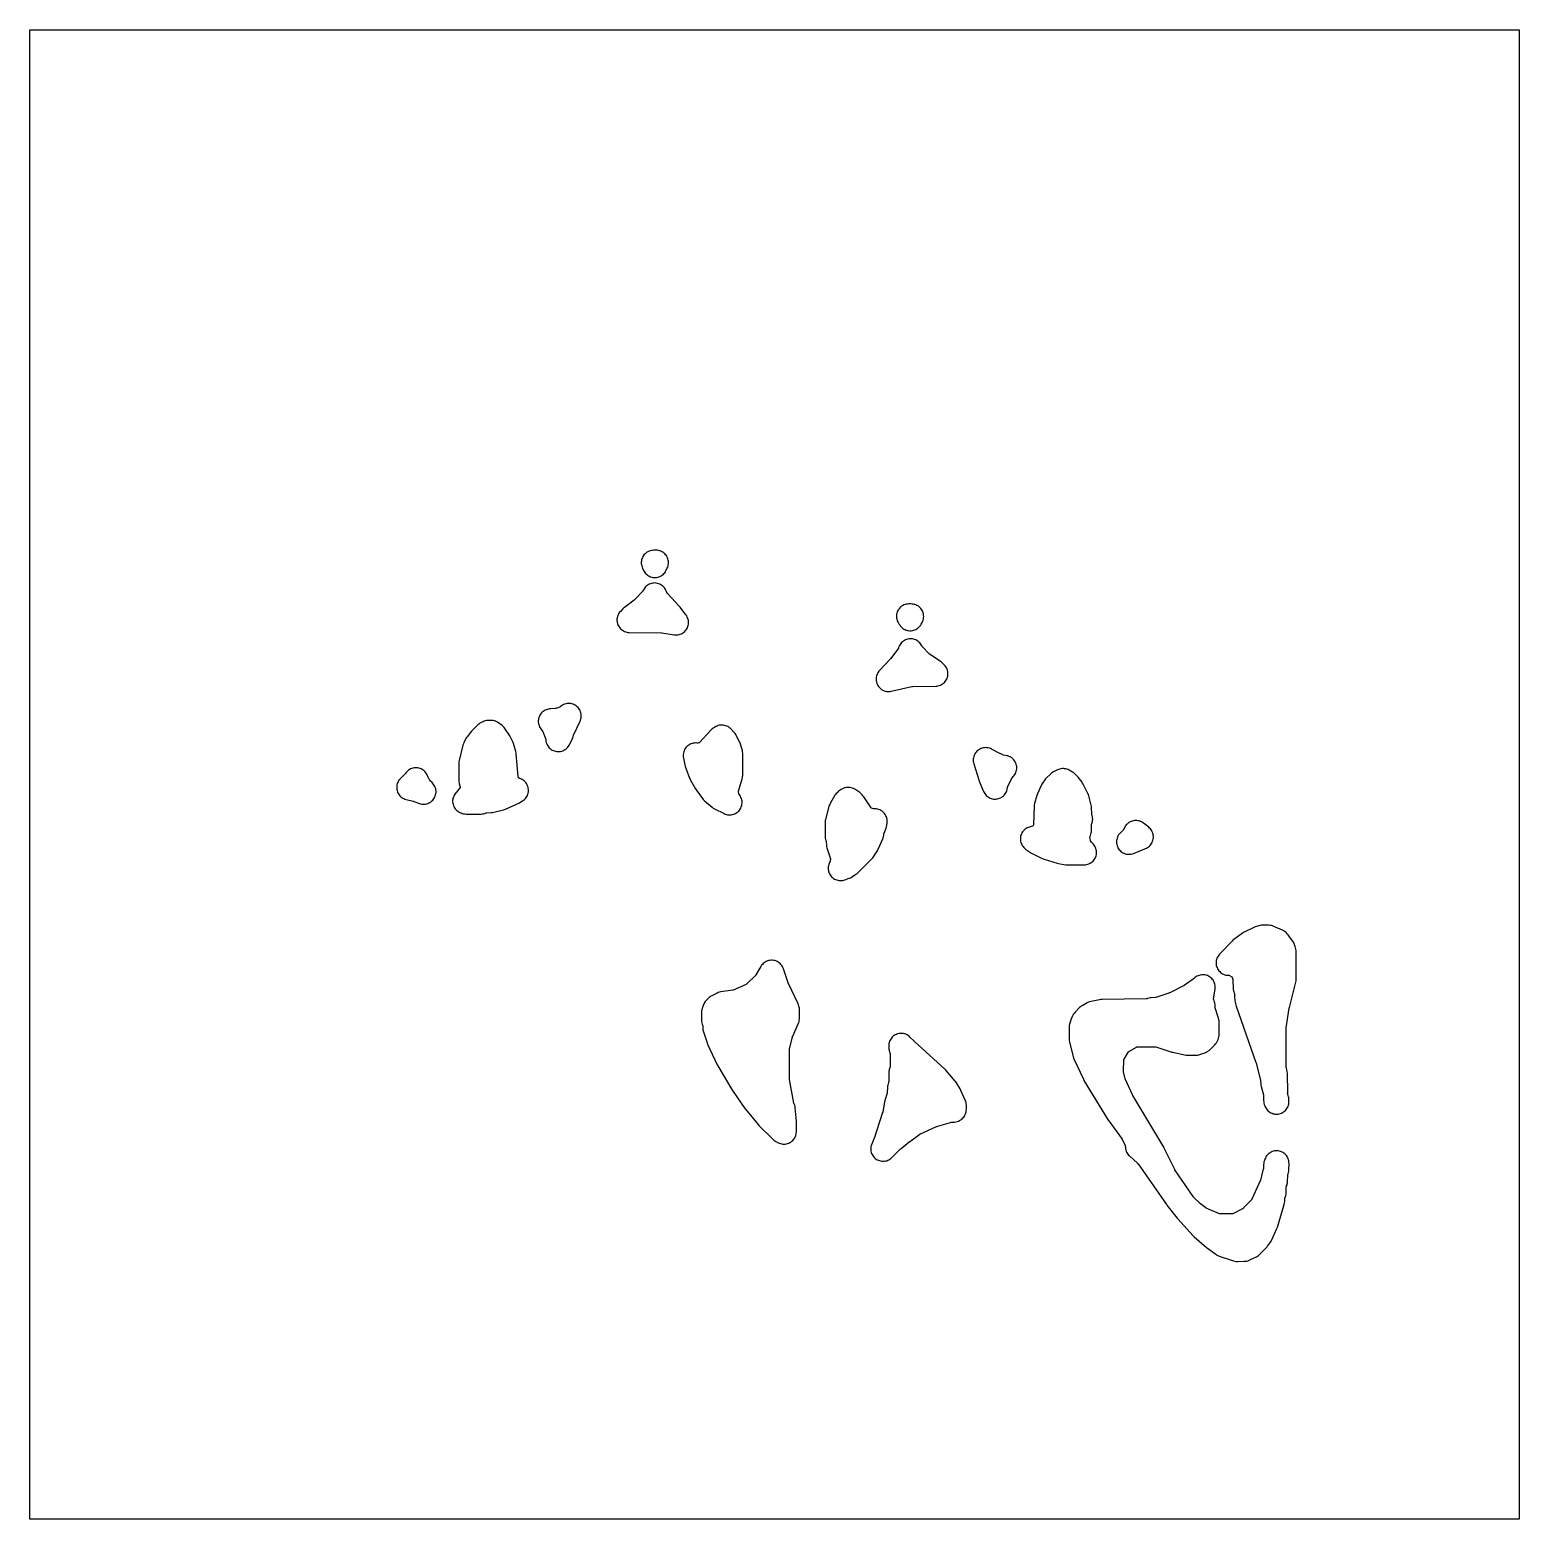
# Model space of a CAD drawing. Header units: millimetres. Extents: x 0 to 300, y 0 to 300.
import ezdxf

# ---------------------------------------------------------------- set-up
doc = ezdxf.new("R2010")
doc.units = ezdxf.units.MM
doc.layers.add('CUT', color=7, linetype='CONTINUOUS')

msp = doc.modelspace()

# ---------------------------------------------------------------- linework, layer by layer
at = {"layer": 'CUT'}
for points in [[(0, 299.9386), (0.0029, 299.9971), (0.0614, 300), (299.9021, 300), (299.9606, 299.9971), (299.9634, 299.9386), (299.9634, 0.0614), (299.9606, 0.0029), (299.9021, 0), (0.0614, 0), (0.0029, 0.0029), (0, 0.0614)], [(123.6273, 191.1016), (123.7422, 190.888), (123.8774, 190.6866), (124.0313, 190.4991), (124.2028, 190.3275), (124.39, 190.1733), (124.5914, 190.038), (124.8049, 189.9228), (125.0285, 189.8289), (125.2602, 189.7571), (125.4978, 189.7081), (125.739, 189.6823), (125.9815, 189.68), (126.2232, 189.7013), (126.4616, 189.7458), (126.6946, 189.8133), (126.92, 189.903), (127.1356, 190.0142), (127.3394, 190.1457), (127.5296, 190.2963), (127.7042, 190.4647), (127.8617, 190.6492), (128.0005, 190.8481), (128.1195, 191.0595), (128.3684, 191.5572), (128.4659, 191.778), (128.5416, 192.0072), (128.5948, 192.2426), (128.6251, 192.482), (128.6322, 192.7233), (128.616, 192.9641), (128.5766, 193.2023), (128.5144, 193.4355), (128.43, 193.6616), (128.3243, 193.8786), (128.1981, 194.0843), (128.0526, 194.2769), (127.8893, 194.4546), (127.7095, 194.6157), (127.5151, 194.7587), (127.3078, 194.8823), (127.0895, 194.9854), (126.8623, 195.0669), (126.6284, 195.1261), (126.3898, 195.1625), (126.1488, 195.1757), (125.9076, 195.1656), (125.82, 195.1577), (125.8022, 195.1565), (125.6574, 195.1566), (125.4177, 195.1453), (125.1801, 195.111), (124.947, 195.0541), (124.7203, 194.9752), (124.5023, 194.8748), (124.2949, 194.754), (124.1001, 194.6139), (123.9196, 194.4558), (123.7551, 194.281), (123.608, 194.0913), (123.4799, 193.8884), (123.3718, 193.6741), (123.2848, 193.4505), (123.2196, 193.2195), (123.1768, 192.9833), (123.1569, 192.7442), (123.16, 192.5042), (123.1861, 192.2656), (123.235, 192.0306), (123.3062, 191.8014), (123.399, 191.5801)], [(118.9594, 182.8586), (118.7985, 182.6764), (118.656, 182.4794), (118.5333, 182.2695), (118.4316, 182.0486), (118.3518, 181.819), (118.2948, 181.5826), (118.2609, 181.3419), (118.2506, 181.099), (118.2639, 180.8562), (118.3007, 180.6159), (118.3608, 180.3803), (118.4434, 180.1516), (118.5478, 179.9321), (118.6731, 179.7237), (118.818, 179.5285), (118.9812, 179.3482), (119.1611, 179.1847), (119.3561, 179.0395), (119.5642, 178.9138), (119.7836, 178.809), (120.0121, 178.726), (120.2476, 178.6656), (120.4879, 178.6283), (120.7306, 178.6145), (127.1982, 178.563), (127.2034, 178.5629), (127.2796, 178.5566), (127.2974, 178.5541), (129.7671, 178.1469), (130.0144, 178.1187), (130.2632, 178.1152), (130.5112, 178.1365), (130.7558, 178.1823), (130.9947, 178.2523), (131.2254, 178.3456), (131.4457, 178.4614), (131.6534, 178.5985), (131.8464, 178.7556), (132.0229, 178.9311), (132.181, 179.1233), (132.3192, 179.3303), (132.4362, 179.55), (132.5308, 179.7802), (132.6019, 180.0187), (132.6491, 180.2631), (132.6717, 180.5109), (132.6695, 180.7598), (132.6426, 181.0072), (132.5912, 181.2507), (132.5159, 181.4879), (132.4174, 181.7165), (132.2966, 181.9341), (132.1548, 182.1386), (130.951, 183.7024), (130.801, 183.8796), (128.4945, 186.3606), (128.482, 186.3748), (128.4582, 186.4059), (128.4375, 186.439), (128.4286, 186.4558), (128.0622, 187.1906), (127.9442, 187.4011), (127.8065, 187.5993), (127.6503, 187.7832), (127.4771, 187.9513), (127.2885, 188.1018), (127.0862, 188.2335), (126.8722, 188.345), (126.6484, 188.4354), (126.417, 188.5038), (126.1801, 188.5496), (125.9398, 188.5723), (125.6985, 188.5718), (125.4583, 188.5479), (125.2216, 188.501), (124.9904, 188.4316), (124.7671, 188.3401), (124.5536, 188.2276), (124.352, 188.0949), (124.1641, 187.9435), (123.9917, 187.7747), (123.8363, 187.59), (123.6995, 187.3912), (123.5825, 187.1801), (123.4814, 186.9749), (123.4719, 186.9569), (123.4496, 186.9214), (123.4238, 186.8883), (123.4101, 186.8733), (121.8036, 185.2014), (121.8, 185.1977), (121.7434, 185.1469), (121.7294, 185.1357), (119.7399, 183.6209), (119.597, 183.5035), (119.4633, 183.376)], [(175.2701, 180.0372), (175.3193, 179.9639), (175.4785, 179.7718), (175.656, 179.5965), (175.8501, 179.4398), (176.0589, 179.3033), (176.2802, 179.1882), (176.5119, 179.0957), (176.7516, 179.0268), (176.9971, 178.9821), (177.2457, 178.9621), (177.4951, 178.967), (177.7428, 178.9967), (177.9863, 179.051), (178.2232, 179.1292), (178.4511, 179.2307), (178.6677, 179.3544), (178.871, 179.499), (179.0588, 179.6632), (179.2293, 179.8453), (179.3808, 180.0434), (179.5118, 180.2557), (179.7242, 180.6417), (179.8336, 180.8663), (179.9199, 181.1007), (179.9825, 181.3425), (180.0206, 181.5893), (180.0339, 181.8388), (180.0222, 182.0883), (179.9857, 182.3354), (179.9247, 182.5776), (179.8399, 182.8126), (179.732, 183.0379), (179.6022, 183.2513), (179.4517, 183.4507), (179.2821, 183.634), (179.0951, 183.7996), (178.8924, 183.9456), (178.6762, 184.0707), (178.4486, 184.1736), (178.2118, 184.2533), (177.9683, 184.3089), (177.7205, 184.34), (177.4708, 184.3461), (177.4268, 184.345), (177.0119, 184.3434), (176.7629, 184.33), (176.5165, 184.2918), (176.2751, 184.2293), (176.0411, 184.143), (175.8169, 184.0339), (175.6047, 183.903), (175.4066, 183.7516), (175.2245, 183.5812), (175.0604, 183.3935), (174.9157, 183.1904), (174.792, 182.9739), (174.6905, 182.7462), (174.6121, 182.5095), (174.5578, 182.2661), (174.5279, 182.0186), (174.5229, 181.7693), (174.5427, 181.5207), (174.5871, 181.2754), (174.6558, 181.0357), (174.7481, 180.804), (174.8629, 180.5827), (174.9992, 180.3739), (175.1557, 180.1797), (175.1997, 180.1304)], [(171.161, 170.9721), (171.0034, 170.7864), (170.8646, 170.5863), (170.825, 170.5229), (170.7057, 170.309), (170.608, 170.0844), (170.5326, 169.8514), (170.4805, 169.6121), (170.4519, 169.3688), (170.4474, 169.124), (170.4668, 168.8798), (170.51, 168.6387), (170.5766, 168.403), (170.6659, 168.175), (170.7771, 167.9568), (170.9091, 167.7505), (171.0607, 167.5581), (171.2304, 167.3815), (171.4165, 167.2224), (171.6174, 167.0822), (171.8309, 166.9623), (172.0552, 166.8639), (172.2881, 166.788), (172.5272, 166.7351), (172.7704, 166.706), (173.0152, 166.7007), (173.2594, 166.7195), (173.5006, 166.762), (177.6631, 167.7087), (177.6833, 167.7127), (177.7682, 167.7229), (177.7888, 167.7238), (182.4527, 167.7973), (182.6946, 167.8129), (182.9338, 167.8518), (183.1681, 167.9137), (183.3953, 167.998), (183.6133, 168.1039), (183.82, 168.2304), (184.0135, 168.3763), (184.192, 168.5402), (184.3537, 168.7207), (184.4972, 168.916), (184.6212, 169.1243), (184.7243, 169.3436), (184.8058, 169.5718), (184.8648, 169.8069), (184.9007, 170.0465), (184.9133, 170.2886), (184.9024, 170.5307), (184.868, 170.7706), (184.8107, 171.006), (184.7307, 171.2348), (184.629, 171.4548), (184.5065, 171.6639), (184.3644, 171.8602), (184.2038, 172.0417), (183.9017, 172.3518), (183.7227, 172.5184), (183.5283, 172.6667), (181.2251, 174.2514), (181.2095, 174.2627), (181.1487, 174.3139), (181.1349, 174.3273), (179.7398, 175.7524), (179.725, 175.7682), (179.6974, 175.8035), (179.6738, 175.8415), (179.6639, 175.8608), (179.6377, 175.9155), (179.5228, 176.1285), (179.3878, 176.3295), (179.2339, 176.5164), (179.0627, 176.6876), (178.8758, 176.8415), (178.6748, 176.9765), (178.4618, 177.0914), (178.2386, 177.1853), (178.0074, 177.257), (177.7703, 177.3061), (177.5296, 177.332), (177.2875, 177.3346), (177.0463, 177.3136), (176.8083, 177.2695), (176.5756, 177.2025), (176.3505, 177.1134), (176.1351, 177.0029), (175.9314, 176.872), (175.7413, 176.7221), (175.5666, 176.5545), (175.4089, 176.3708), (175.2698, 176.1727), (175.1504, 175.9621), (175.052, 175.7409), (174.9863, 175.5715), (174.9797, 175.5557), (174.964, 175.5238), (174.9456, 175.4932), (174.9361, 175.4795), (173.4198, 173.3975), (173.3735, 173.338), (173.3238, 173.2815)], [(103.2767, 158.722), (103.2982, 158.6872), (103.3162, 158.6505), (103.3235, 158.6321), (103.9111, 157.0443), (103.9172, 157.0264), (103.9272, 156.9888), (103.9304, 156.9424), (103.9596, 156.6963), (104.0129, 156.4544), (104.09, 156.2189), (104.19, 155.9922), (104.312, 155.7765), (104.4547, 155.5739), (104.6168, 155.3865), (104.7966, 155.216), (104.9924, 155.0642), (105.2023, 154.9325), (105.4242, 154.8222), (105.6559, 154.7344), (105.8952, 154.67), (106.1396, 154.6296), (106.3869, 154.6136), (106.6345, 154.6222), (106.8801, 154.6552), (107.1212, 154.7124), (107.3555, 154.7931), (107.5806, 154.8967), (107.7943, 155.022), (107.9946, 155.1679), (108.1795, 155.3329), (108.3471, 155.5153), (108.4959, 155.7135), (108.6243, 155.9254), (109.1624, 156.9219), (109.2634, 157.1317), (109.3444, 157.35), (109.4047, 157.5748), (109.4514, 157.788), (109.4568, 157.8095), (109.4864, 157.8967), (109.4953, 157.9171), (110.824, 160.7419), (110.9171, 160.9678), (110.9876, 161.2017), (111.035, 161.4414), (111.0588, 161.6846), (111.0587, 161.9289), (111.0348, 162.172), (110.9873, 162.4117), (110.9166, 162.6456), (110.8234, 162.8714), (110.7086, 163.0871), (110.5732, 163.2905), (110.4187, 163.4798), (110.2465, 163.6531), (110.0581, 163.8087), (109.8555, 163.9452), (109.6405, 164.0613), (109.4152, 164.1558), (109.1817, 164.2279), (108.9424, 164.2768), (108.6993, 164.3022), (108.455, 164.3037), (108.2117, 164.2813), (107.9718, 164.2354), (107.7374, 164.1662), (107.511, 164.0744), (107.2946, 163.961), (107.0903, 163.827), (106.8277, 163.6359), (106.8117, 163.6248), (106.7771, 163.6045), (106.7406, 163.5876), (106.7223, 163.5807), (105.9259, 163.3036), (105.9076, 163.2977), (105.8691, 163.2883), (105.8299, 163.2828), (105.8107, 163.2814), (104.9242, 163.2418), (104.6468, 163.2138), (104.3743, 163.1551), (104.2431, 163.1191), (104.0108, 163.0429), (103.787, 162.9444), (103.5738, 162.8246), (103.3735, 162.6844), (103.1877, 162.5254), (103.0184, 162.3489), (102.8672, 162.1568), (102.7354, 161.9508), (102.6244, 161.7329), (102.5352, 161.5053), (102.4687, 161.27), (102.4254, 161.0293), (102.4059, 160.7855), (102.4103, 160.5411), (102.4386, 160.2982), (102.4905, 160.0592), (102.5654, 159.8265), (102.6627, 159.6021), (102.7815, 159.3884), (102.9206, 159.1873), (103.265, 158.738)], [(85.8272, 146.3258), (85.8123, 146.311), (85.654, 146.1195), (85.5155, 145.9132), (85.3982, 145.6942), (85.3032, 145.4646), (85.2315, 145.2267), (85.1837, 144.9829), (85.1604, 144.7355), (85.1617, 144.4871), (85.1877, 144.24), (85.2381, 143.9967), (85.3124, 143.7596), (85.4098, 143.531), (85.5295, 143.3133), (85.6702, 143.1085), (85.8305, 142.9187), (86.0089, 142.7457), (86.2036, 142.5913), (86.4126, 142.457), (86.6339, 142.3441), (86.8654, 142.2537), (87.1098, 142.172), (87.3679, 142.1008), (87.6321, 142.0577), (87.8994, 142.043), (90.8432, 142.0395), (91.1088, 142.0533), (91.3714, 142.0953), (91.628, 142.1649), (91.9419, 142.2682), (91.9594, 142.2735), (91.9963, 142.282), (92.0339, 142.2871), (92.0516, 142.2882), (92.9414, 142.3255), (93.1929, 142.3488), (93.4407, 142.3974), (95.3745, 142.8789), (95.5934, 142.9441), (95.8055, 143.0291), (98.6487, 144.3221), (98.9229, 144.468), (99.2516, 144.6701), (99.4568, 144.8107), (99.647, 144.9711), (99.8203, 145.1495), (99.975, 145.3443), (100.1096, 145.5535), (100.2228, 145.7751), (100.3133, 146.0068), (100.3804, 146.2464), (100.4234, 146.4914), (100.4418, 146.7395), (100.4354, 146.9882), (100.4043, 147.235), (100.3489, 147.4775), (100.2697, 147.7133), (100.1674, 147.9401), (100.043, 148.1555), (99.8979, 148.3576), (99.7334, 148.5442), (99.5512, 148.7136), (99.353, 148.864), (99.1409, 148.9939), (98.9169, 149.1022), (98.6833, 149.1876), (98.5672, 149.2237), (98.5438, 149.2522), (98.533, 149.2674), (98.3863, 149.486), (98.3755, 149.5029), (98.3561, 149.5392), (98.3485, 149.5798), (98.3464, 149.5997), (97.9683, 154.1311), (97.9369, 154.3687), (97.883, 154.6022), (97.4196, 156.2444), (97.344, 156.4703), (97.2474, 156.688), (96.83, 157.5184), (96.6627, 157.8029), (95.6736, 159.2557), (95.507, 159.4736), (95.3176, 159.6719), (95.1077, 159.8483), (94.3897, 160.3871), (94.2009, 160.5158), (94.0011, 160.6267), (93.7919, 160.7188), (93.5753, 160.7915), (93.3529, 160.8442), (93.1267, 160.8762), (92.8984, 160.8875), (92.3989, 160.8894), (92.1722, 160.8799), (91.9473, 160.85), (91.726, 160.7997), (91.5102, 160.7296), (91.3016, 160.6403), (90.8907, 160.4417), (90.6618, 160.3159), (90.4473, 160.1669), (90.2495, 159.9963), (89.2074, 158.9982), (88.967, 158.7325), (88.0589, 157.5708), (87.9162, 157.3684), (87.7943, 157.1529), (87.4353, 156.4381), (87.3221, 156.1762), (87.2394, 155.9032), (86.492, 152.8091), (86.4398, 152.5194), (86.4221, 152.2256), (86.4173, 148.78), (86.427, 148.5569), (86.4565, 148.3356), (86.5056, 148.1177), (86.6759, 147.4945), (86.6806, 147.4752), (86.6873, 147.4352), (86.6661, 147.4006), (86.6544, 147.3845), (85.944, 146.4546), (85.9325, 146.4402), (85.8269, 146.3261)], [(134.3876, 156.3342), (134.3533, 156.3396), (134.1049, 156.3531), (133.8564, 156.3418), (133.6102, 156.306), (133.3688, 156.2458), (133.1346, 156.1619), (132.9099, 156.0552), (132.6969, 155.9267), (132.4977, 155.7776), (132.3143, 155.6095), (132.1486, 155.424), (132.0021, 155.2229), (131.8763, 155.0083), (131.7725, 154.7822), (131.6916, 154.5469), (131.6345, 154.3048), (131.6018, 154.0582), (131.5938, 153.8095), (131.6105, 153.5613), (131.6518, 153.316), (132.0223, 151.6315), (132.1231, 151.291), (132.8958, 149.2299), (132.9755, 149.0411), (133.0705, 148.8595), (134.0687, 147.1268), (134.2028, 146.9186), (135.4704, 145.1497), (135.601, 144.9829), (135.7452, 144.8278), (135.9021, 144.6854), (137.4208, 143.4197), (137.6483, 143.251), (137.8935, 143.1091), (139.8309, 142.1298), (140.056, 142.0296), (140.29, 141.952), (140.5305, 141.8979), (140.7751, 141.8677), (141.0215, 141.8617), (141.2673, 141.8801), (141.5101, 141.9225), (141.7476, 141.9887), (141.9773, 142.0779), (142.1972, 142.1893), (142.405, 142.3218), (142.5988, 142.4742), (142.7766, 142.6448), (142.9368, 142.8322), (143.0777, 143.0344), (143.198, 143.2495), (143.2966, 143.4755), (143.3724, 143.71), (143.4248, 143.9508), (143.4532, 144.1957), (143.4574, 144.4421), (143.4372, 144.6878), (143.393, 144.9303), (143.3251, 145.1672), (143.2342, 145.3963), (143.1212, 145.6154), (142.9871, 145.8222), (142.8334, 146.0149), (142.7875, 146.0668), (142.7815, 146.104), (142.7798, 146.1223), (142.7537, 146.5088), (142.753, 146.5258), (142.7536, 146.5611), (142.7603, 146.5954), (142.7646, 146.6121), (143.4827, 149.1385), (143.5356, 149.3642), (143.5674, 149.5937), (143.5779, 149.8252), (143.5721, 154.2883), (143.5582, 154.548), (143.5175, 154.8049), (143.4502, 155.0562), (143.0351, 156.3363), (142.9671, 156.5208), (142.8849, 156.6993), (142.2916, 157.8648), (142.1703, 158.0768), (142.0288, 158.276), (141.8685, 158.4605), (141.1785, 159.1804), (140.9971, 159.3517), (140.7996, 159.504), (140.5878, 159.6359), (140.364, 159.746), (140.1303, 159.8333), (139.8891, 159.8968), (139.6427, 159.936), (139.3937, 159.9505), (139.1444, 159.94), (138.8975, 159.9048), (138.6552, 159.8451), (138.4202, 159.7616), (138.1946, 159.6551), (137.8926, 159.4935), (137.6559, 159.3496), (137.4366, 159.1803), (137.2374, 158.9878), (134.8688, 156.4305), (134.8544, 156.4157), (134.8225, 156.3878), (134.782, 156.3754), (134.7618, 156.3709), (134.5535, 156.3301), (134.5343, 156.3269), (134.4941, 156.3231)], [(193.6643, 155.121), (193.4817, 155.209), (193.2499, 155.2936), (193.0109, 155.355), (192.767, 155.3926), (192.5206, 155.4059), (192.274, 155.3948), (192.0298, 155.3595), (191.7902, 155.3003), (191.5577, 155.2178), (191.3344, 155.1127), (191.1225, 154.9861), (190.9242, 154.8393), (190.7413, 154.6736), (190.5756, 154.4907), (190.4288, 154.2924), (190.3022, 154.0805), (190.1972, 153.8572), (190.1147, 153.6247), (190.0555, 153.3851), (190.0202, 153.1409), (190.0091, 152.8943), (190.0225, 152.6479), (190.06, 152.404), (190.1214, 152.165), (191.132, 148.9084), (191.2119, 148.6879), (192.0881, 146.5848), (192.1917, 146.3664), (192.316, 146.159), (192.4598, 145.9645), (192.6217, 145.7849), (192.8001, 145.6217), (192.9935, 145.4765), (193.2, 145.3508), (193.4177, 145.2455), (193.6446, 145.1618), (193.8785, 145.1003), (194.1172, 145.0618), (194.3585, 145.0465), (194.6002, 145.0546), (194.84, 145.086), (195.0756, 145.1404), (195.3048, 145.2174), (195.5256, 145.3161), (195.7358, 145.4357), (195.9334, 145.575), (196.1166, 145.7328), (196.2838, 145.9075), (196.4333, 146.0976), (196.5637, 146.3012), (196.6739, 146.5164), (196.7627, 146.7414), (196.8294, 146.9738), (196.8733, 147.2116), (196.8847, 147.3441), (196.885, 147.3441), (196.8966, 147.4545), (196.9098, 147.4885), (196.9171, 147.5041), (197.8156, 149.3156), (197.8253, 149.3338), (197.848, 149.3697), (197.8744, 149.4031), (197.8884, 149.4182), (198.0616, 149.5961), (198.2231, 149.7788), (198.366, 149.9765), (198.4889, 150.1871), (198.5908, 150.4087), (198.6705, 150.6392), (198.7274, 150.8764), (198.761, 151.118), (198.7708, 151.3617), (198.7569, 151.6052), (198.7193, 151.8461), (198.6583, 152.0823), (198.5747, 152.3114), (198.4692, 152.5313), (198.3427, 152.7398), (198.1965, 152.935), (198.0319, 153.1151), (197.8507, 153.2782), (197.6543, 153.4229), (197.4448, 153.5478), (197.2242, 153.6517), (196.9944, 153.7336), (196.7578, 153.7927), (196.1167, 153.92), (196.0935, 153.9254), (195.9995, 153.9561), (195.9776, 153.9656), (195.4199, 154.2259), (195.4065, 154.2323), (195.3772, 154.2468), (193.6649, 155.1222)], [(74.6535, 149.1988), (74.4877, 149.0224), (74.3397, 148.8309), (74.2109, 148.626), (74.1026, 148.4095), (74.0157, 148.1836), (73.951, 147.9504), (73.9092, 147.712), (73.8907, 147.4707), (73.8956, 147.2287), (73.9238, 146.9883), (73.9752, 146.7518), (74.0492, 146.5213), (74.1451, 146.2991), (74.2621, 146.0872), (74.399, 145.8876), (74.5546, 145.7022), (74.7274, 145.5327), (74.9157, 145.3807), (75.1179, 145.2476), (75.332, 145.1347), (75.556, 145.043), (75.7878, 144.9735), (77.2032, 144.6224), (77.2633, 144.6059), (77.3224, 144.5863), (78.4707, 144.1737), (78.7051, 144.1022), (78.9454, 144.054), (79.1892, 144.0296), (79.4343, 144.0292), (79.6782, 144.0528), (79.9186, 144.1001), (80.1533, 144.1707), (80.3799, 144.264), (80.5963, 144.379), (80.8004, 144.5147), (80.9902, 144.6696), (81.1639, 144.8425), (81.3199, 145.0314), (81.4566, 145.2348), (81.5728, 145.4506), (81.6673, 145.6767), (81.7392, 145.9109), (81.7878, 146.1511), (81.8127, 146.3949), (81.8135, 146.64), (81.7904, 146.8839), (81.7435, 147.1244), (81.6733, 147.3592), (81.5805, 147.586), (81.4659, 147.8026), (81.3306, 148.0069), (81.176, 148.197), (81.0035, 148.3711), (80.6722, 148.6741), (80.6567, 148.689), (80.6274, 148.7224), (80.6019, 148.7587), (80.591, 148.7772), (80.22, 149.4497), (80.2117, 149.4655), (80.1968, 149.4993), (80.161, 149.6059), (80.1603, 149.6056), (80.1225, 149.7253), (80.0264, 149.9504), (79.9086, 150.165), (79.7704, 150.3671), (79.6132, 150.5547), (79.4383, 150.7261), (79.2475, 150.8795), (79.0426, 151.0135), (78.8256, 151.1268), (78.5986, 151.2183), (78.3637, 151.2873), (78.1232, 151.3329), (77.8793, 151.3547), (77.6345, 151.3526), (77.3911, 151.3266), (77.1514, 151.2769), (76.9177, 151.204), (76.6923, 151.1086), (76.4772, 150.9916), (76.2747, 150.8541), (76.0865, 150.6975), (75.9146, 150.5232), (75.7606, 150.3329), (75.6281, 150.1519), (75.6177, 150.1383), (75.5713, 150.0851), (75.5593, 150.073)], [(201.3158, 139.4127), (201.0841, 139.3344), (200.8611, 139.2339), (200.649, 139.112), (200.4498, 138.97), (200.2655, 138.8092), (200.0978, 138.6312), (199.9482, 138.4376), (199.8183, 138.2303), (199.7093, 138.0114), (199.6222, 137.7828), (199.5579, 137.5468), (199.5169, 137.3057), (199.4997, 137.0617), (199.5064, 136.8171), (199.537, 136.5745), (199.5911, 136.3359), (199.6683, 136.1038), (199.7678, 135.8804), (199.8887, 135.6677), (200.0298, 135.4679), (200.1897, 135.2828), (200.3669, 135.1142), (200.5598, 134.9638), (201.5383, 134.2748), (201.6944, 134.1734), (201.8576, 134.0839), (203.8588, 133.0811), (204.0577, 132.992), (204.2637, 132.9207), (206.8845, 132.1383), (207.1816, 132.069), (208.5659, 131.8343), (208.7788, 131.8075), (208.9932, 131.7991), (212.3548, 131.8117), (212.6017, 131.8249), (212.8462, 131.8624), (213.0858, 131.9239), (213.3181, 132.0087), (213.5409, 132.1161), (213.7521, 132.245), (213.9494, 132.3941), (214.131, 132.562), (214.2952, 132.7471), (214.4403, 132.9474), (214.5648, 133.1611), (214.6677, 133.386), (214.7478, 133.62), (214.8044, 133.8608), (214.8369, 134.106), (214.845, 134.3532), (214.8287, 134.6), (214.788, 134.844), (214.7235, 135.0828), (214.6356, 135.314), (214.5254, 135.5354), (214.3938, 135.7448), (214.2422, 135.9403), (214.072, 136.1197), (213.9629, 136.214), (213.9257, 136.2495), (213.8994, 136.2801), (213.8879, 136.2957), (213.6464, 136.6407), (213.6362, 136.6561), (213.6175, 136.689), (213.6085, 136.7258), (213.6055, 136.744), (213.5197, 137.3327), (213.5175, 137.3501), (213.5155, 137.3864), (213.5232, 137.422), (213.5279, 137.4385), (213.701, 137.9973), (213.7584, 138.218), (213.7956, 138.443), (213.812, 138.6704), (213.8467, 139.9692), (213.8475, 139.9865), (213.8516, 140.0221), (213.8617, 140.0562), (213.8678, 140.0726), (213.8844, 140.1145), (213.9602, 140.336), (214.015, 140.5636), (214.0483, 140.7954), (214.0597, 141.0292), (214.0493, 141.2631), (214.0169, 141.495), (213.9631, 141.7229), (213.8881, 141.9447), (213.8829, 141.9579), (213.872, 141.9924), (213.8674, 142.0279), (213.8662, 142.0455), (213.814, 143.2936), (213.7909, 143.5441), (213.7427, 143.791), (213.2734, 145.6828), (213.1914, 145.949), (213.0802, 146.2044), (212.1486, 148.0562), (212.0398, 148.2505), (211.9141, 148.4344), (211.1525, 149.448), (211.0238, 149.6056), (210.8826, 149.7522), (210.4965, 150.1218), (210.3389, 150.2605), (210.1702, 150.3855), (209.9916, 150.4959), (209.3257, 150.8698), (209.1072, 150.9788), (208.8791, 151.0659), (208.6436, 151.1304), (208.4029, 151.1717), (208.1594, 151.1892), (207.9152, 151.1829), (207.6729, 151.1528), (207.4347, 151.0992), (207.2028, 151.0226), (206.9795, 150.9238), (206.1773, 150.5208), (205.9593, 150.3972), (205.7548, 150.2525), (205.5658, 150.088), (204.714, 149.268), (204.5602, 149.1062), (204.4215, 148.9312), (203.9361, 148.2596), (203.7892, 148.0311), (203.668, 147.788), (202.937, 146.0986), (202.8235, 145.7779), (202.3705, 144.1547), (202.3069, 143.8584), (202.2796, 143.5566), (202.1724, 139.9337), (202.1713, 139.9138), (202.166, 139.8731), (202.145, 139.8379), (202.1335, 139.8215), (202.0013, 139.6438), (201.99, 139.6293), (201.9648, 139.6012), (201.9296, 139.5876), (201.912, 139.5822)], [(160.3737, 136.6204), (160.3848, 136.5861), (160.3896, 136.5508), (160.3908, 136.5332), (160.4289, 135.7232), (160.4527, 135.4778), (160.5005, 135.2359), (160.5719, 134.9999), (161.2745, 133.033), (161.281, 133.0133), (161.2909, 132.9721), (161.2832, 132.9304), (161.2779, 132.9104), (161.1325, 132.4204), (161.1267, 132.4022), (161.1117, 132.3654), (161.0732, 132.292), (160.9716, 132.0734), (160.8916, 131.846), (160.8338, 131.612), (160.7989, 131.3735), (160.787, 131.1328), (160.7985, 130.892), (160.833, 130.6535), (160.8903, 130.4194), (160.97, 130.1919), (161.0711, 129.9731), (161.1929, 129.7651), (161.3341, 129.5698), (161.4935, 129.389), (161.6696, 129.2243), (161.8607, 129.0774), (162.065, 128.9496), (162.2807, 128.8421), (162.5058, 128.7558), (162.7381, 128.6916), (162.9755, 128.6501), (163.2159, 128.6316), (163.4568, 128.6364), (163.6962, 128.6643), (163.9318, 128.7152), (164.1615, 128.7885), (165.0311, 129.1132), (165.2587, 129.2112), (165.4754, 129.3313), (166.3807, 129.8934), (166.6152, 130.0584), (166.8294, 130.2491), (169.4607, 132.8792), (169.6198, 133.054), (169.7616, 133.2431), (170.6691, 134.5796), (170.7858, 134.7692), (170.8852, 134.9684), (171.7925, 137.0093), (171.8851, 137.2504), (171.9523, 137.4998), (171.9934, 137.7548), (172.0309, 138.1), (172.0332, 138.1172), (172.0402, 138.1527), (172.0504, 138.1876), (172.0563, 138.2035), (172.4408, 139.1888), (172.5341, 139.4787), (172.5914, 139.7777), (172.6551, 140.2712), (172.6745, 140.515), (172.67, 140.7595), (172.6416, 141.0024), (172.5897, 141.2414), (172.5146, 141.4742), (172.4171, 141.6985), (172.2982, 141.9122), (172.159, 142.1133), (172.0008, 142.2998), (171.8251, 142.47), (171.6336, 142.6221), (171.4282, 142.7549), (171.2108, 142.8669), (170.9835, 142.9572), (170.7485, 143.0248), (170.5079, 143.0691), (170.2642, 143.0897), (170.0197, 143.0864), (169.947, 143.0819), (169.9089, 143.0907), (169.8908, 143.0963), (169.5441, 143.213), (169.5268, 143.2193), (169.4921, 143.2347), (169.4683, 143.2641), (169.4576, 143.2792), (167.9763, 145.4985), (167.8045, 145.7266), (167.6078, 145.9335), (167.1633, 146.3507), (166.966, 146.5176), (166.7525, 146.6632), (166.1338, 147.0399), (165.9099, 147.161), (165.6748, 147.2588), (165.431, 147.3321), (165.181, 147.3803), (164.9274, 147.4027), (164.6728, 147.3993), (164.4199, 147.37), (164.1713, 147.3151), (163.9296, 147.2353), (163.6972, 147.1312), (163.4021, 146.9806), (163.1881, 146.8577), (162.9872, 146.7142), (162.8014, 146.5516), (162.5783, 146.336), (162.4241, 146.173), (162.2851, 145.9968), (162.1625, 145.8088), (161.2065, 144.1887), (161.1004, 143.9886), (161.0128, 143.7798), (160.9444, 143.5639), (160.2384, 140.923), (160.1913, 140.7096), (160.1629, 140.4929), (160.1536, 140.2746), (160.1565, 137.6393), (160.1692, 137.3911), (160.2064, 137.1454), (160.2678, 136.9047), (160.3527, 136.6712), (160.3673, 136.6366)], [(219.5926, 138.1927), (219.4287, 138.0116), (219.2831, 137.8155), (219.1575, 137.6061), (219.0528, 137.3854), (218.9702, 137.1556), (218.9105, 136.9188), (218.8741, 136.6773), (218.8614, 136.4334), (218.8726, 136.1894), (218.9076, 135.9477), (218.9659, 135.7105), (219.0472, 135.4802), (219.1505, 135.2589), (219.2749, 135.0488), (219.4192, 134.8517), (219.5821, 134.6697), (219.762, 134.5045), (219.9571, 134.3576), (220.1656, 134.2305), (220.3855, 134.1243), (220.6147, 134.04), (220.8511, 133.9785), (221.0923, 133.9404), (221.3361, 133.926), (221.5802, 133.9355), (221.8221, 133.9687), (222.0597, 134.0254), (222.2906, 134.105), (224.5737, 135.0191), (224.7329, 135.0893), (224.8777, 135.1594), (225.0888, 135.2743), (225.2878, 135.4089), (225.473, 135.562), (225.6427, 135.7322), (225.7952, 135.9179), (225.9292, 136.1174), (226.0434, 136.3289), (226.1368, 136.5503), (226.2085, 136.7797), (226.2579, 137.0149), (226.2844, 137.2537), (226.2879, 137.494), (226.2683, 137.7335), (226.2257, 137.97), (226.1607, 138.2014), (226.0738, 138.4254), (225.9657, 138.6401), (225.8375, 138.8434), (225.6905, 139.0334), (225.5258, 139.2085), (225.3451, 139.3669), (224.3046, 140.1941), (224.1087, 140.335), (223.9002, 140.4563), (223.6809, 140.557), (223.4529, 140.636), (223.2184, 140.6927), (222.9795, 140.7266), (222.7385, 140.7372), (222.4975, 140.7246), (222.2589, 140.6888), (222.0249, 140.6301), (221.7975, 140.5492), (221.5791, 140.4467), (221.3716, 140.3237), (221.1768, 140.1812), (220.9968, 140.0206), (220.833, 139.8434), (220.6871, 139.6512), (220.5604, 139.4459), (220.2368, 138.86), (220.2274, 138.8439), (220.2059, 138.8123), (220.1815, 138.7828), (220.1687, 138.7694)], [(239.6018, 113.7899), (239.4433, 113.6072), (239.3033, 113.4101), (239.1829, 113.2004), (239.0833, 112.98), (239.0055, 112.7511), (238.9502, 112.5157), (238.9179, 112.276), (238.9089, 112.0344), (238.9233, 111.793), (238.9609, 111.5541), (239.0215, 111.32), (239.1044, 111.0929), (239.2088, 110.8748), (239.3338, 110.6678), (239.4782, 110.4738), (239.6407, 110.2947), (239.8197, 110.1322), (240.0136, 109.9877), (240.2206, 109.8626), (240.4386, 109.7581), (240.6658, 109.6752), (240.8999, 109.6146), (241.1387, 109.5768), (241.3801, 109.5624), (241.4836, 109.5662), (241.551, 109.5653), (241.5855, 109.5464), (241.6016, 109.536), (242.0726, 109.2133), (242.0892, 109.2013), (242.1212, 109.1741), (242.1395, 109.1363), (242.1469, 109.1172), (242.2949, 108.705), (242.3016, 108.6846), (242.312, 108.6416), (242.3177, 108.5977), (242.3187, 108.5762), (242.3515, 106.9296), (242.3687, 106.6822), (242.4104, 106.4377), (242.4761, 106.1985), (242.5651, 105.9671), (242.5689, 105.9586), (242.5759, 105.9416), (242.588, 105.9056), (242.5932, 105.8679), (242.5945, 105.8496), (242.6358, 104.9264), (242.6587, 104.6827), (242.7054, 104.4423), (242.9146, 103.5899), (242.9818, 103.3628), (246.9493, 91.9816), (246.9664, 91.9288), (246.9811, 91.8753), (247.8381, 88.4446), (247.8421, 88.4269), (247.8535, 88.353), (247.8551, 88.335), (247.8983, 87.6501), (247.926, 87.4047), (247.9778, 87.1632), (248.4314, 85.4629), (248.4853, 85.2948), (248.4661, 85.1199), (248.463, 84.8768), (248.4833, 84.3164), (248.5059, 84.0594), (248.5549, 83.806), (248.6298, 83.5591), (248.7401, 83.2531), (248.7413, 83.2536), (248.8124, 83.069), (248.9219, 82.851), (249.0521, 82.6447), (249.2018, 82.452), (249.3696, 82.2749), (249.5538, 82.115), (249.7527, 81.9738), (249.9645, 81.8526), (250.187, 81.7527), (250.4182, 81.6749), (250.6559, 81.6201), (250.8978, 81.5886), (251.1417, 81.5809), (251.3851, 81.597), (251.6258, 81.6368), (251.8615, 81.6998), (252.0899, 81.7854), (252.3088, 81.893), (252.5163, 82.0213), (252.7102, 82.1693), (252.8888, 82.3355), (253.0504, 82.5183), (253.1934, 82.7159), (253.3164, 82.9266), (253.4183, 83.1483), (253.4981, 83.3788), (253.5551, 83.616), (253.5887, 83.8576), (253.5986, 84.1014), (253.5954, 84.4811), (253.585, 84.6893), (253.5572, 84.896), (253.5123, 85.0996), (253.3783, 85.6065), (253.3226, 85.7819), (253.3372, 85.8876), (253.3467, 86.1367), (253.3063, 89.5725), (253.2901, 89.8292), (253.2475, 90.0829), (253.0688, 90.8911), (253.0647, 90.9123), (253.055, 91.001), (253.0544, 91.0226), (253.0508, 98.8948), (253.0509, 98.8997), (253.0559, 98.9721), (253.0581, 98.9891), (253.6453, 102.9512), (253.656, 103.0122), (253.6697, 103.0726), (254.9626, 108.1709), (255.0186, 108.4646), (255.0392, 108.7628), (255.0771, 112.9338), (255.0766, 113.0133), (255.0474, 114.3002), (255.0286, 114.5542), (254.9841, 114.8051), (254.8559, 115.3612), (254.7931, 115.5853), (254.7097, 115.8027), (254.6065, 116.0113), (254.4843, 116.2095), (253.5998, 117.5045), (253.4414, 117.7122), (253.2622, 117.9022), (252.9979, 118.1547), (252.8358, 118.2968), (252.662, 118.4243), (252.478, 118.5364), (252.2849, 118.6322), (250.5304, 119.4107), (250.2926, 119.502), (250.0468, 119.5686), (249.7955, 119.6099), (249.5413, 119.6254), (248.3705, 119.637), (248.0677, 119.6216), (247.769, 119.5697), (247.0406, 119.397), (246.7621, 119.3137), (246.4952, 119.1985), (244.5907, 118.242), (244.4109, 118.1423), (244.24, 118.0281), (242.4856, 116.7491), (242.312, 116.6102), (242.1514, 116.4566)], [(135.2941, 100.4773), (135.3066, 100.2276), (135.3441, 99.9804), (135.406, 99.7382), (135.4918, 99.5033), (135.5055, 99.471), (135.5177, 99.4358), (135.5232, 99.3995), (135.5247, 99.3814), (135.559, 98.8098), (135.5815, 98.5933), (135.6228, 98.3795), (135.6825, 98.1702), (136.4126, 95.9768), (136.5171, 95.7137), (138.4611, 91.526), (138.577, 91.3056), (141.3983, 86.5372), (141.4967, 86.3839), (144.0403, 82.7226), (144.1586, 82.5657), (146.6763, 79.4889), (146.854, 79.2937), (149.6624, 76.519), (149.8519, 76.3499), (150.0576, 76.2009), (150.2773, 76.0736), (150.7532, 75.8292), (150.9725, 75.7296), (151.2005, 75.6515), (151.4349, 75.5958), (151.6736, 75.5629), (151.9143, 75.5531), (152.1549, 75.5666), (152.393, 75.6031), (152.6266, 75.6624), (152.8533, 75.7439), (153.0711, 75.8469), (153.2781, 75.9703), (153.4721, 76.1131), (153.6516, 76.2739), (153.8147, 76.4512), (153.96, 76.6434), (154.0861, 76.8487), (154.1918, 77.0652), (154.2763, 77.2909), (154.3386, 77.5236), (154.3782, 77.7613), (154.3948, 78.0016), (154.4337, 79.8942), (154.4225, 80.1871), (154.165, 82.8414), (154.1212, 83.1233), (154.0457, 83.3984), (153.9393, 83.6631), (153.9145, 83.7159), (153.9076, 83.7315), (153.8953, 83.7648), (153.8859, 83.7992), (153.8826, 83.8155), (153.0209, 88.5395), (153.0181, 88.5571), (153.0114, 88.6304), (153.011, 88.6483), (153.0032, 94.5093), (153.0038, 94.5321), (153.0145, 94.6259), (153.019, 94.6482), (153.6084, 97.1841), (153.6133, 97.2032), (153.6395, 97.2802), (153.6472, 97.2983), (154.7624, 99.7544), (154.8577, 99.9973), (154.9272, 100.2488), (154.9701, 100.5062), (154.9859, 100.7667), (155.0023, 102.6838), (154.9938, 102.9119), (154.9646, 103.1383), (154.9148, 103.3611), (154.8449, 103.5784), (154.7555, 103.7884), (152.778, 107.9011), (152.7467, 107.9717), (152.72, 108.0442), (151.7729, 110.8842), (151.6826, 111.116), (151.5696, 111.3377), (151.4352, 111.5471), (151.2806, 111.742), (151.1074, 111.9207), (150.9173, 112.0812), (150.7122, 112.2221), (150.4941, 112.3418), (150.2652, 112.4393), (150.0277, 112.5136), (149.784, 112.5639), (149.5366, 112.5897), (149.2878, 112.5907), (149.0401, 112.5671), (148.796, 112.5189), (148.5579, 112.4467), (148.3281, 112.3513), (148.109, 112.2334), (147.9027, 112.0943), (147.7112, 111.9355), (147.5364, 111.7583), (147.3802, 111.5647), (147.2439, 111.3565), (146.2543, 109.6663), (146.2452, 109.6516), (146.2243, 109.6221), (146.2008, 109.5945), (146.189, 109.5824), (144.3472, 107.7682), (144.3342, 107.756), (144.3056, 107.7325), (144.2737, 107.7148), (144.2574, 107.7071), (141.6778, 106.564), (141.6605, 106.5568), (141.6239, 106.5446), (141.5863, 106.5358), (141.5678, 106.5329), (139.2021, 106.2134), (138.9287, 106.1609), (138.6629, 106.0783), (138.4079, 105.9666), (137.3557, 105.4342), (137.1756, 105.3336), (137.0045, 105.2184), (136.8435, 105.0896), (136.6887, 104.9549), (136.4871, 104.7586), (136.18, 104.4238), (136.0341, 104.2493), (135.9046, 104.0623), (135.7926, 103.8642), (135.6991, 103.6568), (135.4702, 103.0808), (135.3935, 102.8572), (135.3382, 102.6274), (135.3048, 102.3934), (135.2937, 102.1573)], [(209.4216, 99.7111), (209.3541, 99.4563), (209.3137, 99.1957), (209.301, 98.9323), (209.3112, 96.7333), (209.3303, 96.4366), (209.3844, 96.1442), (210.1256, 93.1502), (210.1943, 92.9205), (210.2848, 92.6983), (212.1803, 88.6151), (212.3129, 88.367), (217.1618, 80.4082), (217.2835, 80.2269), (219.9775, 76.5672), (219.9875, 76.5531), (220.0246, 76.4923), (220.0326, 76.477), (220.6023, 75.3315), (220.6104, 75.3141), (220.6245, 75.2772), (220.6312, 75.2383), (220.6331, 75.2192), (220.6614, 74.8377), (220.6901, 74.603), (220.7407, 74.3721), (220.813, 74.147), (220.9062, 73.9298), (221.0195, 73.7223), (221.1519, 73.5265), (221.3022, 73.344), (221.469, 73.1765), (223.1032, 71.6847), (223.1191, 71.6694), (223.1794, 71.6007), (223.1925, 71.5829), (228.8968, 63.3943), (228.9864, 63.2736), (231.0822, 60.6207), (231.1923, 60.4907), (234.2973, 57.068), (234.5091, 56.8606), (236.9998, 54.6963), (237.1699, 54.561), (238.8327, 53.3526), (239.0498, 53.2114), (239.2803, 53.0935), (239.5218, 53), (242.419, 52.0478), (242.6863, 51.9761), (242.9599, 51.9343), (243.2364, 51.9231), (244.5523, 51.9425), (244.8129, 51.96), (245.0703, 52.0046), (245.3216, 52.0758), (245.5641, 52.1728), (246.8807, 52.7812), (247.074, 52.881), (247.258, 52.9972), (247.4311, 53.1289), (247.5921, 53.2752), (249.0575, 54.728), (249.186, 54.8654), (249.3038, 55.0121), (249.8767, 55.7828), (250.0268, 56.0096), (250.1515, 56.2514), (251.1735, 58.5314), (251.2911, 58.85), (252.633, 63.4221), (252.6981, 63.7029), (252.7305, 63.9893), (252.7619, 64.5615), (252.7637, 64.584), (252.7716, 64.6301), (252.7847, 64.675), (252.7929, 64.6961), (252.8295, 64.7832), (252.9088, 64.9988), (252.9679, 65.2209), (253.0064, 65.4474), (253.0239, 65.6764), (253.0618, 66.9191), (253.0627, 66.937), (253.0672, 66.9738), (253.0781, 67.0088), (253.0846, 67.0257), (253.127, 67.1282), (253.2041, 67.3415), (253.2615, 67.561), (253.2988, 67.7847), (253.3156, 68.011), (253.3509, 69.2286), (253.3521, 69.2497), (253.358, 69.293), (253.3685, 69.3354), (253.3752, 69.3554), (253.4431, 69.5419), (253.5245, 69.8117), (253.575, 70.0889), (253.5939, 70.3701), (253.6083, 71.6763), (253.5991, 71.9192), (253.5664, 72.1601), (253.5105, 72.3966), (253.4318, 72.6266), (253.3312, 72.8479), (253.2096, 73.0584), (253.0681, 73.256), (252.9081, 73.439), (252.7311, 73.6056), (252.5387, 73.7542), (252.3328, 73.8834), (252.1154, 73.992), (251.8884, 74.0789), (251.6541, 74.1435), (251.4145, 74.1849), (251.1721, 74.2029), (250.9291, 74.1973), (250.6878, 74.1681), (250.4505, 74.1156), (250.2194, 74.0403), (249.9967, 73.943), (249.7845, 73.8244), (249.5848, 73.6858), (249.3995, 73.5285), (249.2304, 73.3539), (249.079, 73.1637), (248.9468, 72.9597), (248.8351, 72.7439), (248.7448, 72.5182), (248.7249, 72.4605), (248.6376, 72.2286), (248.5583, 71.9786), (248.5055, 71.7218), (248.48, 71.4608), (248.4454, 70.6921), (248.444, 70.6724), (248.4322, 70.5916), (248.4279, 70.5723), (247.8597, 68.2867), (247.8548, 68.2686), (247.8291, 68.1955), (247.8216, 68.1783), (246.0987, 64.4424), (246.0889, 64.4227), (246.0653, 64.3837), (246.0376, 64.3476), (246.0228, 64.3313), (244.4445, 62.6916), (244.43, 62.6773), (244.3979, 62.6501), (244.3632, 62.6264), (244.3455, 62.6163), (242.3174, 61.518), (242.2999, 61.5091), (242.2628, 61.4936), (242.2228, 61.4896), (242.2032, 61.4891), (239.7105, 61.4878), (239.69, 61.4883), (239.6478, 61.4927), (239.6074, 61.5057), (239.5884, 61.5135), (236.9456, 62.6809), (236.9271, 62.6897), (236.8535, 62.7317), (236.8365, 62.7432), (235.7943, 63.4906), (235.7899, 63.4939), (235.7284, 63.5456), (235.7147, 63.5587), (234.3849, 64.889), (234.3719, 64.9027), (234.3221, 64.9629), (234.3112, 64.9783), (230.6392, 70.4006), (230.5952, 70.4707), (230.5559, 70.5436), (228.4741, 74.7473), (228.3785, 74.9223), (222.1177, 85.3763), (222.0839, 85.4364), (222.0536, 85.4983), (220.6584, 88.5647), (220.6505, 88.5833), (220.6237, 88.6626), (220.6187, 88.6822), (220.2895, 90.1311), (220.2862, 90.1475), (220.2814, 90.182), (220.2795, 90.217), (220.2796, 90.2333), (220.3512, 92.5668), (220.3523, 92.5867), (220.3577, 92.6273), (220.3749, 92.6644), (220.3846, 92.6818), (221.2529, 94.1453), (221.2636, 94.1623), (221.2883, 94.1956), (221.3219, 94.2199), (221.339, 94.2304), (222.8625, 95.1117), (222.8804, 95.1215), (222.9188, 95.1387), (222.9606, 95.1433), (222.981, 95.1439), (226.6409, 95.1656), (226.6619, 95.1651), (226.7051, 95.1608), (226.7475, 95.1519), (226.7677, 95.146), (229.993, 94.1048), (230.2229, 94.0425), (232.5746, 93.5242), (232.8576, 93.4786), (233.1439, 93.4658), (234.9756, 93.4886), (235.1972, 93.5013), (235.4168, 93.5335), (235.6327, 93.585), (235.8432, 93.6556), (236.6437, 93.964), (236.8879, 94.0734), (237.119, 94.2082), (237.573, 94.5069), (237.7974, 94.6732), (238.0018, 94.8635), (238.6495, 95.5376), (238.8289, 95.7462), (238.9844, 95.9733), (239.1139, 96.2161), (239.3148, 96.6483), (239.4164, 96.9025), (239.4896, 97.1663), (239.5335, 97.4365), (239.5476, 97.7099), (239.5397, 100.1688), (239.526, 100.4228), (239.4865, 100.674), (239.4217, 100.92), (238.7507, 103.0252), (238.7492, 103.0303), (238.7377, 103.079), (238.7341, 103.1038), (238.732, 103.1277), (238.697, 103.683), (238.6687, 103.9317), (238.6157, 104.1764), (238.5385, 104.4145), (238.4352, 104.6861), (238.4284, 104.7054), (238.4176, 104.746), (238.4198, 104.7879), (238.4224, 104.8082), (238.7299, 106.7764), (238.7556, 107.0171), (238.7579, 107.2592), (238.7368, 107.5004), (238.6925, 107.7384), (238.6254, 107.971), (238.5361, 108.196), (238.4254, 108.4113), (238.2944, 108.6149), (238.1444, 108.8049), (237.9766, 108.9795), (237.7928, 109.1371), (237.5946, 109.2761), (237.3839, 109.3953), (237.1626, 109.4935), (236.9329, 109.5699), (236.6968, 109.6237), (236.4567, 109.6545), (236.2147, 109.6618), (235.9731, 109.6457), (235.7343, 109.6064), (235.5003, 109.5441), (235.2735, 109.4594), (235.0559, 109.3533), (234.8496, 109.2265), (234.6566, 109.0804), (234.5897, 109.0246), (234.5435, 108.9896), (232.4642, 107.4888), (232.4598, 107.4857), (232.3925, 107.4446), (232.3761, 107.4358), (229.5744, 106.031), (229.4953, 105.9948), (229.4138, 105.9643), (226.8132, 105.0952), (226.7962, 105.09), (226.7603, 105.0815), (226.7236, 105.0762), (226.7064, 105.0749), (225.8657, 105.03), (225.6073, 105.0027), (225.3532, 104.9487), (225.106, 104.8687), (224.9446, 104.807), (224.928, 104.801), (224.8929, 104.7911), (224.8569, 104.7875), (224.8391, 104.787), (215.9803, 104.7088), (215.709, 104.6916), (215.4412, 104.6451), (213.4495, 104.1863), (213.2047, 104.1166), (212.9683, 104.0224), (212.7427, 103.9047), (211.9451, 103.4353), (211.7633, 103.3174), (211.5923, 103.1842), (211.4336, 103.0367), (210.5231, 102.1142), (210.325, 101.8876), (210.1555, 101.6389), (210.0565, 101.4728), (209.9258, 101.2226), (209.8241, 100.9593)], [(169.5509, 75.5719), (169.4679, 75.3412), (169.4078, 75.1036), (169.3713, 74.8612), (169.3587, 74.6164), (169.3701, 74.3716), (169.4055, 74.129), (169.4644, 73.8911), (169.5464, 73.6601), (169.6506, 73.4382), (169.776, 73.2276), (169.9214, 73.0303), (170.0855, 72.8482), (170.2666, 72.683), (170.463, 72.5363), (170.6728, 72.4096), (170.894, 72.3041), (171.1246, 72.2207), (171.3621, 72.1603), (171.6044, 72.1234), (171.8492, 72.1105), (172.0941, 72.1216), (172.3367, 72.1566), (172.5747, 72.2152), (172.8058, 72.2968), (173.0279, 72.4007), (173.2386, 72.5258), (173.4362, 72.671), (173.6185, 72.8348), (175.3866, 74.5871), (175.4264, 74.6249), (175.4679, 74.6608), (177.0756, 75.991), (177.1094, 76.018), (177.1441, 76.0437), (179.2633, 77.5585), (179.2793, 77.5694), (179.3487, 77.6094), (179.3662, 77.6179), (182.463, 79.0223), (182.5389, 79.0536), (182.6168, 79.0799), (185.4514, 79.9302), (185.4721, 79.9359), (185.5595, 79.9521), (185.5809, 79.9542), (186.2348, 80.0035), (186.5023, 80.0383), (186.7645, 80.1017), (187.0184, 80.1929), (187.2609, 80.311), (187.4893, 80.4545), (187.5678, 80.51), (187.7569, 80.6576), (187.9309, 80.8227), (188.0883, 81.0037), (188.2277, 81.1989), (188.3477, 81.4066), (188.4472, 81.6248), (188.5254, 81.8516), (188.5814, 82.0848), (188.6149, 82.3223), (188.6255, 82.562), (188.622, 83.4221), (188.6077, 83.6797), (188.5668, 83.9345), (188.4999, 84.1837), (188.4077, 84.4247), (187.5413, 86.3802), (187.3791, 86.6869), (186.6136, 87.9191), (186.505, 88.0795), (186.3844, 88.2311), (184.4636, 90.4615), (184.2535, 90.6777), (178.168, 96.2253), (178.1467, 96.2452), (178.1259, 96.2655), (177.2685, 97.1252), (177.0853, 97.2916), (176.8864, 97.4391), (176.674, 97.5662), (176.45, 97.6716), (176.2167, 97.7544), (175.9763, 97.8137), (175.7313, 97.8489), (175.484, 97.8597), (175.2368, 97.8461), (174.9922, 97.808), (174.7525, 97.7459), (174.5202, 97.6605), (174.2975, 97.5524), (174.0865, 97.4229), (173.8894, 97.2732), (173.708, 97.1047), (173.5442, 96.919), (173.3996, 96.7181), (173.2756, 96.5039), (173.1733, 96.2784), (173.0938, 96.044), (173.038, 95.8028), (173.0062, 95.5573), (172.9989, 95.3098), (173.0077, 94.8694), (173.0237, 94.6328), (173.062, 94.3987), (173.1224, 94.1694), (173.2511, 93.7599), (173.2566, 93.7407), (173.265, 93.7004), (173.2692, 93.6594), (173.2698, 93.6394), (173.2763, 91.2217), (173.2759, 91.2032), (173.2725, 91.1652), (173.2655, 91.1276), (173.2608, 91.1097), (173.1068, 90.5679), (173.057, 90.3592), (173.0253, 90.147), (173.012, 89.9328), (172.9766, 88.1155), (172.9756, 88.0942), (172.9701, 88.0506), (172.9599, 88.0079), (172.9533, 87.9876), (172.8522, 87.7038), (172.7788, 87.4585), (172.7309, 87.207), (172.7089, 86.9519), (172.6733, 85.9237), (172.6723, 85.906), (172.6678, 85.8695), (172.66, 85.8335), (172.6552, 85.8169), (172.1932, 84.3372), (172.1131, 84.0001), (171.7871, 82.0289), (171.7862, 82.0237), (171.7678, 81.9483), (171.7624, 81.9307), (170.0211, 76.7088), (170.0062, 76.6668), (169.9898, 76.6253)]]:
    msp.add_lwpolyline(points, close=True, dxfattribs=at)

doc.saveas('drawing.dxf')
